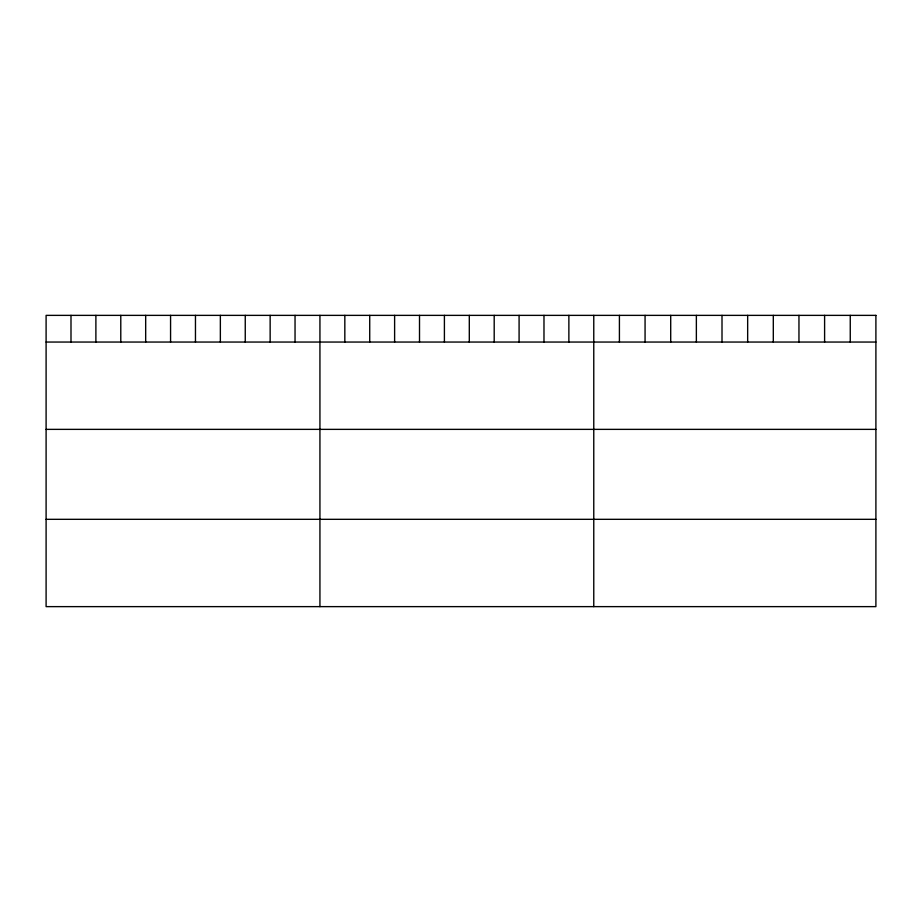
<?xml version="1.0" encoding="UTF-8"?>
<svg xmlns="http://www.w3.org/2000/svg" width="922" height="922" viewBox="0 0 922 922"><rect width="100%" height="100%" fill="white"/><g stroke="black" fill="none" stroke-linecap="round" stroke-linejoin="round"><path stroke-width="1.38" d="M46.1 342.05L875.9 342.05M46.1 429.364L875.9 429.364M46.1 519.317L875.9 519.317M850.257 315.37L850.257 342.05M824.602 315.37L824.602 342.05M798.959 315.37L798.959 342.05M773.304 315.37L773.304 342.05M747.661 315.37L747.661 342.05M722.007 315.37L722.007 342.05M696.364 315.37L696.364 342.05M670.709 315.37L670.709 342.05M645.066 315.37L645.066 342.05M619.411 315.37L619.411 342.05M593.768 315.37L593.768 606.63M568.874 315.37L568.874 342.05M543.98 315.37L543.98 342.05M519.086 315.37L519.086 342.05M494.192 315.37L494.192 342.05M469.298 315.37L469.298 342.05M444.404 315.37L444.404 342.05M419.51 315.37L419.51 342.05M394.616 315.37L394.616 342.05M369.722 315.37L369.722 342.05M344.828 315.37L344.828 342.05M319.934 315.37L319.934 606.63M295.04 315.37L295.04 342.05M270.146 315.37L270.146 342.05M245.252 315.37L245.252 342.05M220.358 315.37L220.358 342.05M195.464 315.37L195.464 342.05M170.57 315.37L170.57 342.05M145.676 315.37L145.676 342.05M120.782 315.37L120.782 342.05M95.888 315.37L95.888 342.05M70.994 315.37L70.994 342.05M875.9 315.37L46.1 315.37L46.1 606.63L875.9 606.63L875.9 315.37"/></g></svg>
